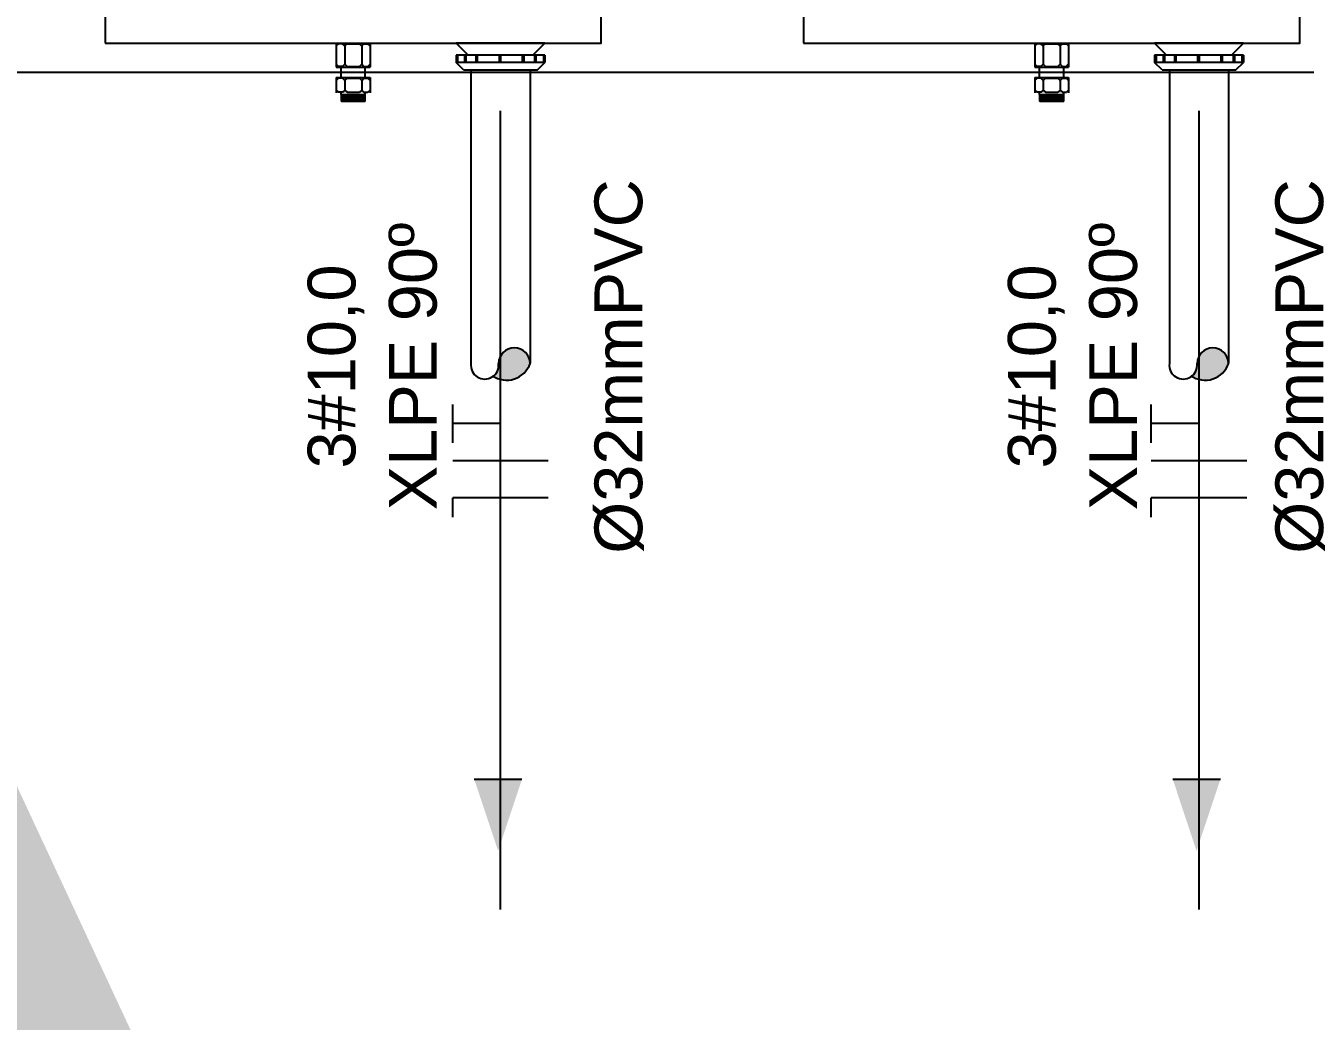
# Model space of a CAD drawing. Header units: millimetres. Extents: x 425 to 646, y 332 to 411.
# Drawn here: x 461.982 to 462.55, y 346.646 to 347.088 of the extents above; entities that cross this region are included whole.
import ezdxf
from ezdxf.enums import TextEntityAlignment as Align

# ---------------------------------------------------------------- set-up
doc = ezdxf.new("R2010")
doc.units = ezdxf.units.MM
doc.linetypes.add('HIDDEN', pattern=[0.375, 0.25, -0.125])
for name, color, linetype in [('Cotas', 1, 'Continuous'), ('DI-Textos_do_diagrama', 5, 'Continuous'), ('PARA-RAIOS', 240, 'Continuous'), ('QUADROS', 7, 'Continuous'), ('QUADROS_E_CAIXAS', 240, 'Continuous'), ('TXT', 7, 'Continuous')]:
    doc.layers.add(name, color=color, linetype=linetype)
doc.styles.add('ARIAL', font='arial.ttf')
doc.dimstyles.get("Standard").update_dxf_attribs({"dimtxt": 0.18, "dimasz": 0.18, "dimexe": 0.18, "dimexo": 0.0625, "dimgap": 0.09, "dimtad": 0, "dimtih": 1, "dimtoh": 1, "dimdec": 4, "dimzin": 0, "dimdsep": 46, "dimtxsty": 'Standard', "dimcen": 0.09, "dimadec": 0, "dimazin": 0, "dimtfac": 1, "dimtdec": 4, "dimtofl": 0, "dimtmove": 0, "dimatfit": 3, "dimfxl": 0, "dimtolj": 1, "dimtzin": 0, "dimarcsym": 0})

msp = doc.modelspace()

# ---------------------------------------------------------------- hatches: boundary and pattern name
at = {"layer": 'Cotas'}
for points in [[(462.2023260291354, 346.7536985178169), (462.1812088687215, 346.7536985178169), (462.1917674489284, 346.7218977034671)], [(462.5120454942939, 346.7536985178169), (462.4909283338799, 346.7536985178169), (462.5014869140869, 346.7218977034671)]]:
    msp.add_hatch(color=2, dxfattribs=at).paths.add_polyline_path(points)
at = {"layer": 'QUADROS'}
for points in [[(462.1227852632511, 347.0798033528815), (462.1210142651724, 347.0798033528815), (462.1200247642117, 347.0788138519209), (462.1200247642117, 347.0800533528815), (462.1350247642118, 347.0800533528815), (462.1350247642118, 347.0788138519209), (462.1340352632511, 347.0798033528815), (462.1322642651725, 347.0798033528815), (462.1312747642118, 347.0788138519209), (462.1302852632512, 347.0798033528815), (462.1247642651724, 347.0798033528815), (462.1237747642118, 347.0788138519209)], [(462.1227852632511, 347.0798033528815), (462.1210142651724, 347.0798033528815), (462.1200247642117, 347.0788138519209), (462.1200247642117, 347.0800533528815), (462.1350247642118, 347.0800533528815), (462.1350247642118, 347.0788138519209), (462.1340352632511, 347.0798033528815), (462.1322642651725, 347.0798033528815), (462.1312747642118, 347.0788138519209), (462.1302852632512, 347.0798033528815), (462.1247642651724, 347.0798033528815), (462.1237747642118, 347.0788138519209)], [(462.4325047284096, 347.0798033528815), (462.4307337303309, 347.0798033528815), (462.4297442293703, 347.0788138519209), (462.4297442293703, 347.0800533528815), (462.4447442293703, 347.0800533528815), (462.4447442293703, 347.0788138519209), (462.4437547284097, 347.0798033528815), (462.4419837303309, 347.0798033528815), (462.4409942293703, 347.0788138519209), (462.4400047284096, 347.0798033528815), (462.4344837303308, 347.0798033528815), (462.4334942293702, 347.0788138519209)], [(462.4325047284096, 347.0798033528815), (462.4307337303309, 347.0798033528815), (462.4297442293703, 347.0788138519209), (462.4297442293703, 347.0800533528815), (462.4447442293703, 347.0800533528815), (462.4447442293703, 347.0788138519209), (462.4437547284097, 347.0798033528815), (462.4419837303309, 347.0798033528815), (462.4409942293703, 347.0788138519209), (462.4400047284096, 347.0798033528815), (462.4344837303308, 347.0798033528815), (462.4334942293702, 347.0788138519209)], [(462.1200247642117, 347.0694813991148), (462.1200247642117, 347.0707209000755), (462.1210142651724, 347.0697313991148), (462.1227852632511, 347.0697313991148), (462.1237747642118, 347.0707209000755), (462.1247642651724, 347.0697313991148), (462.1302852632512, 347.0697313991148), (462.1312747642118, 347.0707209000755), (462.1322642651725, 347.0697313991148), (462.1340352632511, 347.0697313991148), (462.1350247642118, 347.0707209000755), (462.1350247642118, 347.0694813991148)], [(462.4297442293703, 347.0694813991148), (462.4297442293703, 347.0707209000755), (462.4307337303309, 347.0697313991148), (462.4325047284096, 347.0697313991148), (462.4334942293702, 347.0707209000755), (462.4344837303308, 347.0697313991148), (462.4400047284096, 347.0697313991148), (462.4409942293703, 347.0707209000755), (462.4419837303309, 347.0697313991148), (462.4437547284097, 347.0697313991148), (462.4447442293703, 347.0707209000755), (462.4447442293703, 347.0694813991148)]]:
    msp.add_hatch(color=7, dxfattribs=at).paths.add_polyline_path(points)
h = msp.add_hatch(color=7, dxfattribs=at)
h.paths.add_polyline_path([(462.1200247642117, 347.0580255656261), (462.1200247642117, 347.0592650665868), (462.1210142651724, 347.0582755656262), (462.1227852632511, 347.0582755656262), (462.1237747642118, 347.0592650665868), (462.1247642651724, 347.0582755656262), (462.1302852632512, 347.0582755656262), (462.1312747642118, 347.0592650665868), (462.1322642651725, 347.0582755656262), (462.1340352632511, 347.0582755656262), (462.1350247642118, 347.0592650665868), (462.1350247642118, 347.0580255656261)])
h.paths.add_polyline_path([(462.1350247642118, 347.0647755656261), (462.1350247642118, 347.0635360646655), (462.1340352632511, 347.0645255656261), (462.1322642651725, 347.0645255656261), (462.1312747642118, 347.0635360646655), (462.1302852632512, 347.0645255656261), (462.1247642651724, 347.0645255656261), (462.1237747642118, 347.0635360646655), (462.1227852632511, 347.0645255656261), (462.1210142651724, 347.0645255656261), (462.1200247642117, 347.0635360646655), (462.1200247642117, 347.0647755656261)])
h = msp.add_hatch(color=7, dxfattribs=at)
h.paths.add_polyline_path([(462.4297442293703, 347.0580255656261), (462.4297442293703, 347.0592650665868), (462.4307337303309, 347.0582755656262), (462.4325047284096, 347.0582755656262), (462.4334942293702, 347.0592650665868), (462.4344837303308, 347.0582755656262), (462.4400047284096, 347.0582755656262), (462.4409942293703, 347.0592650665868), (462.4419837303309, 347.0582755656262), (462.4437547284097, 347.0582755656262), (462.4447442293703, 347.0592650665868), (462.4447442293703, 347.0580255656261)])
h.paths.add_polyline_path([(462.4447442293703, 347.0647755656261), (462.4447442293703, 347.0635360646655), (462.4437547284097, 347.0645255656261), (462.4419837303309, 347.0645255656261), (462.4409942293703, 347.0635360646655), (462.4400047284096, 347.0645255656261), (462.4344837303308, 347.0645255656261), (462.4334942293702, 347.0635360646655), (462.4325047284096, 347.0645255656261), (462.4307337303309, 347.0645255656261), (462.4297442293703, 347.0635360646655), (462.4297442293703, 347.0647755656261)])
at = {"layer": 'QUADROS_E_CAIXAS'}
for points in [[(462.2059685557591, 346.9380544338582, 0.9842519685180978), (462.1919668057591, 346.9380544338582, -0.2273270067685629), (462.1892633092967, 346.9326377146669, 0.5005596658261162)], [(462.5156880209175, 346.9380544338582, 0.9842519685180978), (462.5016862709175, 346.9380544338582, -0.2273270067685629), (462.4989827744552, 346.9326377146669, 0.5005596658261162)]]:
    msp.add_hatch(color=7, dxfattribs=at).paths.add_polyline_path(points)

# ---------------------------------------------------------------- linework, layer by layer
at = {"layer": 'Cotas', "color": 2}
for p, q in [((462.1928450557591, 346.6959269894715), (462.1928450557591, 347.0500533528815)), ((462.5025645209175, 346.6959269894715), (462.5025645209175, 347.0500533528815)), ((462.1812088687215, 346.7536985178169), (462.2023260291354, 346.7536985178169)), ((462.4909283338799, 346.7536985178169), (462.5120454942939, 346.7536985178169))]:
    msp.add_line(p, q, dxfattribs=at)
at = {"layer": 'PARA-RAIOS', "color": 3}
for p, q in [((462.1716650557591, 346.9028627376974), (462.1716650557591, 346.9198627376975)), ((462.4813845209175, 346.9028627376974), (462.4813845209175, 346.9198627376975)), ((462.1928450557591, 346.9113627376975), (462.1716650557591, 346.9113627376975)), ((462.5025645209175, 346.9113627376975), (462.4813845209175, 346.9113627376975))]:
    msp.add_line(p, q, dxfattribs=at)
at = {"layer": 'PARA-RAIOS', "color": 2}
for p, q in [((462.2140250557591, 346.8949021224697), (462.1716650557591, 346.8949021224697)), ((462.5237445209175, 346.8949021224697), (462.4813845209176, 346.8949021224697)), ((462.1716650557591, 346.869941507242), (462.1716650557591, 346.878441507242)), ((462.2140250557591, 346.878441507242), (462.1716650557591, 346.878441507242)), ((462.4813845209176, 346.869941507242), (462.4813845209176, 346.878441507242)), ((462.5237445209175, 346.878441507242), (462.4813845209176, 346.878441507242))]:
    msp.add_line(p, q, dxfattribs=at)
at = {"layer": 'QUADROS', "color": 7}
for p, q in [((462.1200247642117, 347.0800533528815), (462.1350247642118, 347.0800533528815)), ((462.1200247642117, 347.0800533528815), (462.1200247642117, 347.0694813991148)), ((462.1200247642117, 347.0800533528815), (462.1350247642118, 347.0800533528815)), ((462.1200247642117, 347.0788138519209), (462.1210142651724, 347.0798033528815)), ((462.1200247642117, 347.0788138519209), (462.1210142651724, 347.0798033528815)), ((462.1227852632511, 347.0798033528815), (462.1210142651724, 347.0798033528815)), ((462.1227852632511, 347.0798033528815), (462.1210142651724, 347.0798033528815)), ((462.1237747642118, 347.0788138519209), (462.1227747642118, 347.0798138519209)), ((462.1237747642118, 347.0788138519209), (462.1227747642118, 347.0798138519209)), ((462.1237747642118, 347.0788138519209), (462.1247747642118, 347.0798138519209)), ((462.1237747642118, 347.0788138519209), (462.1247747642118, 347.0798138519209)), ((462.1237747642118, 347.0788138519209), (462.1237747642118, 347.0707209000755)), ((462.1247642651724, 347.0798033528815), (462.1302852632512, 347.0798033528815)), ((462.1247642651724, 347.0798033528815), (462.1302852632512, 347.0798033528815)), ((462.1312747642118, 347.0788138519209), (462.1302747642118, 347.0798138519209)), ((462.1312747642118, 347.0788138519209), (462.1302747642118, 347.0798138519209)), ((462.1312747642118, 347.0788138519209), (462.1322747642118, 347.0798138519209)), ((462.1312747642118, 347.0788138519209), (462.1322747642118, 347.0798138519209)), ((462.1312747642118, 347.0788138519209), (462.1312747642118, 347.0707209000755)), ((462.1322642651725, 347.0798033528815), (462.1340352632511, 347.0798033528815)), ((462.1322642651725, 347.0798033528815), (462.1340352632511, 347.0798033528815)), ((462.1350247642118, 347.0788138519209), (462.1340352632511, 347.0798033528815)), ((462.1350247642118, 347.0788138519209), (462.1340352632511, 347.0798033528815)), ((462.1350247642118, 347.0800533528815), (462.1350247642118, 347.0694813991148)), ((462.1784594770355, 347.0747589316051), (462.173165055759, 347.0800533528815)), ((462.173165055759, 347.0800533528815), (462.2125250557591, 347.0800533528815)), ((462.2125250557591, 347.0800533528815), (462.173165055759, 347.0800533528815)), ((462.2072306344826, 347.0747589316051), (462.2125250557591, 347.0800533528815)), ((462.4297442293703, 347.0800533528815), (462.4447442293703, 347.0800533528815)), ((462.4297442293703, 347.0800533528815), (462.4297442293703, 347.0694813991148)), ((462.4297442293703, 347.0800533528815), (462.4447442293703, 347.0800533528815)), ((462.4297442293703, 347.0788138519209), (462.4307337303309, 347.0798033528815)), ((462.4297442293703, 347.0788138519209), (462.4307337303309, 347.0798033528815)), ((462.4325047284096, 347.0798033528815), (462.4307337303309, 347.0798033528815)), ((462.4325047284096, 347.0798033528815), (462.4307337303309, 347.0798033528815)), ((462.4334942293702, 347.0788138519209), (462.4324942293703, 347.0798138519209)), ((462.4334942293702, 347.0788138519209), (462.4324942293703, 347.0798138519209)), ((462.4334942293702, 347.0788138519209), (462.4344942293702, 347.0798138519209)), ((462.4334942293702, 347.0788138519209), (462.4344942293702, 347.0798138519209)), ((462.4334942293702, 347.0788138519209), (462.4334942293702, 347.0707209000755)), ((462.4344837303308, 347.0798033528815), (462.4400047284096, 347.0798033528815)), ((462.4344837303308, 347.0798033528815), (462.4400047284096, 347.0798033528815)), ((462.4409942293703, 347.0788138519209), (462.4399942293702, 347.0798138519209)), ((462.4409942293703, 347.0788138519209), (462.4399942293702, 347.0798138519209)), ((462.4409942293703, 347.0788138519209), (462.4419942293703, 347.0798138519209)), ((462.4409942293703, 347.0788138519209), (462.4419942293703, 347.0798138519209)), ((462.4409942293703, 347.0788138519209), (462.4409942293703, 347.0707209000755)), ((462.4419837303309, 347.0798033528815), (462.4437547284097, 347.0798033528815)), ((462.4419837303309, 347.0798033528815), (462.4437547284097, 347.0798033528815)), ((462.4447442293703, 347.0788138519209), (462.4437547284097, 347.0798033528815)), ((462.4447442293703, 347.0788138519209), (462.4437547284097, 347.0798033528815)), ((462.4447442293703, 347.0800533528815), (462.4447442293703, 347.0694813991148)), ((462.4881789421939, 347.0747589316051), (462.4828845209175, 347.0800533528815)), ((462.4828845209175, 347.0800533528815), (462.5222445209175, 347.0800533528815)), ((462.5222445209175, 347.0800533528815), (462.4828845209175, 347.0800533528815)), ((462.5169500996411, 347.0747589316051), (462.5222445209175, 347.0800533528815)), ((462.2125250557591, 347.0747589316051), (462.173165055759, 347.0747589316051)), ((462.173165055759, 347.0747589316051), (462.173165055759, 347.0714789316051)), ((462.1737963547189, 347.0747589316051), (462.1737963547189, 347.0714789316051)), ((462.1768921364037, 347.0747589316051), (462.1768921364037, 347.0714789316051)), ((462.1775234353636, 347.0747589316051), (462.1775234353636, 347.0714789316051)), ((462.1819234731057, 347.0747589316051), (462.1819234731057, 347.0714789316051)), ((462.1825547720655, 347.0747589316051), (462.1825547720655, 347.0714789316051)), ((462.1922137567992, 347.0747589316051), (462.1922137567992, 347.0714789316051)), ((462.1928450557591, 347.0747589316051), (462.1928450557591, 347.0714789316051)), ((462.2025040404927, 347.0747589316051), (462.2025040404927, 347.0714789316051)), ((462.2031353394526, 347.0747589316051), (462.2031353394526, 347.0714789316051)), ((462.2079245005543, 347.0747589316051), (462.2079245005543, 347.0714789316051)), ((462.2085557995142, 347.0747589316051), (462.2085557995142, 347.0714789316051)), ((462.2118937567992, 347.0747589316051), (462.2118937567992, 347.0714789316051)), ((462.2125250557591, 347.0747589316051), (462.2125250557591, 347.0714789316051)), ((462.5222445209175, 347.0747589316051), (462.4828845209175, 347.0747589316051)), ((462.4828845209175, 347.0747589316051), (462.4828845209175, 347.0714789316051)), ((462.4835158198773, 347.0747589316051), (462.4835158198773, 347.0714789316051)), ((462.4866116015622, 347.0747589316051), (462.4866116015622, 347.0714789316051)), ((462.487242900522, 347.0747589316051), (462.487242900522, 347.0714789316051)), ((462.4916429382641, 347.0747589316051), (462.4916429382641, 347.0714789316051)), ((462.4922742372239, 347.0747589316051), (462.4922742372239, 347.0714789316051)), ((462.5019332219576, 347.0747589316051), (462.5019332219576, 347.0714789316051)), ((462.5025645209175, 347.0747589316051), (462.5025645209175, 347.0714789316051)), ((462.5122235056513, 347.0747589316051), (462.5122235056513, 347.0714789316051)), ((462.512854804611, 347.0747589316051), (462.512854804611, 347.0714789316051)), ((462.5176439657128, 347.0747589316051), (462.5176439657128, 347.0714789316051)), ((462.5182752646726, 347.0747589316051), (462.5182752646726, 347.0714789316051)), ((462.5216132219578, 347.0747589316051), (462.5216132219578, 347.0714789316051)), ((462.5222445209175, 347.0747589316051), (462.5222445209175, 347.0714789316051)), ((462.1200247642117, 347.0707209000755), (462.1210142651724, 347.0697313991148)), ((462.1200247642117, 347.0694813991148), (462.1350247642118, 347.0694813991148)), ((462.1227852632511, 347.0697313991148), (462.1210142651724, 347.0697313991148)), ((462.1221697642118, 347.0647755656261), (462.1221697642118, 347.0697313991148)), ((462.1237747642118, 347.0707209000755), (462.1227747642118, 347.0697209000754)), ((462.1237747642118, 347.0707209000755), (462.1247747642118, 347.0697209000754)), ((462.1247642651724, 347.0697313991148), (462.1302852632512, 347.0697313991148)), ((462.1312747642118, 347.0707209000755), (462.1302747642118, 347.0697209000754)), ((462.1312747642118, 347.0707209000755), (462.1322747642118, 347.0697209000754)), ((462.1322642651725, 347.0697313991148), (462.1340352632511, 347.0697313991148)), ((462.1328797642118, 347.0647755656261), (462.1328797642118, 347.0694813991148)), ((462.1350247642118, 347.0707209000755), (462.1340352632511, 347.0697313991148)), ((462.2125250557591, 347.0714789316051), (462.173165055759, 347.0714789316051)), ((462.176445055759, 347.068198931605), (462.173165055759, 347.0714789316051)), ((462.176445055759, 347.068198931605), (462.2092450557591, 347.0681989316051)), ((462.2092450557591, 347.0681989316051), (462.2125250557591, 347.0714789316051)), ((462.4297442293703, 347.0707209000755), (462.4307337303309, 347.0697313991148)), ((462.4297442293703, 347.0694813991148), (462.4447442293703, 347.0694813991148)), ((462.4325047284096, 347.0697313991148), (462.4307337303309, 347.0697313991148)), ((462.4318892293702, 347.0647755656261), (462.4318892293702, 347.0697313991148)), ((462.4334942293702, 347.0707209000755), (462.4324942293703, 347.0697209000754)), ((462.4334942293702, 347.0707209000755), (462.4344942293702, 347.0697209000754)), ((462.4344837303308, 347.0697313991148), (462.4400047284096, 347.0697313991148)), ((462.4409942293703, 347.0707209000755), (462.4399942293702, 347.0697209000754)), ((462.4409942293703, 347.0707209000755), (462.4419942293703, 347.0697209000754)), ((462.4419837303309, 347.0697313991148), (462.4437547284097, 347.0697313991148)), ((462.4425992293702, 347.0647755656261), (462.4425992293702, 347.0694813991148)), ((462.4447442293703, 347.0707209000755), (462.4437547284097, 347.0697313991148)), ((462.5222445209175, 347.0714789316051), (462.4828845209175, 347.0714789316051)), ((462.4861645209176, 347.068198931605), (462.4828845209175, 347.0714789316051)), ((462.4861645209176, 347.068198931605), (462.5189645209175, 347.0681989316051)), ((462.5189645209175, 347.0681989316051), (462.5222445209175, 347.0714789316051)), ((462.1200247642117, 347.0647755656261), (462.1350247642118, 347.0647755656261)), ((462.1200247642117, 347.0647755656261), (462.1200247642117, 347.0580255656261)), ((462.1200247642117, 347.0635360646655), (462.1210142651724, 347.0645255656261)), ((462.1227852632511, 347.0645255656261), (462.1210142651724, 347.0645255656261)), ((462.1237747642118, 347.0635360646655), (462.1227747642118, 347.0645360646655)), ((462.1237747642118, 347.0635360646655), (462.1247747642118, 347.0645360646655)), ((462.1237747642118, 347.0635360646655), (462.1237747642118, 347.0592650665868)), ((462.1247642651724, 347.0645255656261), (462.1302852632512, 347.0645255656261)), ((462.1312747642118, 347.0635360646655), (462.1302747642118, 347.0645360646655)), ((462.1312747642118, 347.0635360646655), (462.1322747642118, 347.0645360646655)), ((462.1312747642118, 347.0635360646655), (462.1312747642118, 347.0592650665868)), ((462.1322642651725, 347.0645255656261), (462.1340352632511, 347.0645255656261)), ((462.1350247642118, 347.0635360646655), (462.1340352632511, 347.0645255656261)), ((462.1350247642118, 347.0647755656261), (462.1350247642118, 347.0580255656261)), ((462.4297442293703, 347.0647755656261), (462.4447442293703, 347.0647755656261)), ((462.4297442293703, 347.0647755656261), (462.4297442293703, 347.0580255656261)), ((462.4297442293703, 347.0635360646655), (462.4307337303309, 347.0645255656261)), ((462.4325047284096, 347.0645255656261), (462.4307337303309, 347.0645255656261)), ((462.4334942293702, 347.0635360646655), (462.4324942293703, 347.0645360646655)), ((462.4334942293702, 347.0635360646655), (462.4344942293702, 347.0645360646655)), ((462.4334942293702, 347.0635360646655), (462.4334942293702, 347.0592650665868)), ((462.4344837303308, 347.0645255656261), (462.4400047284096, 347.0645255656261)), ((462.4409942293703, 347.0635360646655), (462.4399942293702, 347.0645360646655)), ((462.4409942293703, 347.0635360646655), (462.4419942293703, 347.0645360646655)), ((462.4409942293703, 347.0635360646655), (462.4409942293703, 347.0592650665868)), ((462.4419837303309, 347.0645255656261), (462.4437547284097, 347.0645255656261)), ((462.4447442293703, 347.0635360646655), (462.4437547284097, 347.0645255656261)), ((462.4447442293703, 347.0647755656261), (462.4447442293703, 347.0580255656261)), ((462.1200247642117, 347.0592650665868), (462.1210142651724, 347.0582755656262)), ((462.1227852632511, 347.0582755656262), (462.1210142651724, 347.0582755656262)), ((462.1221697642118, 347.0572755656261), (462.1221697642118, 347.0582755656262)), ((462.1221697642118, 347.0572755656261), (462.1223075658278, 347.0571679983742)), ((462.1221697642118, 347.0572755656261), (462.1328797642118, 347.0572755656261)), ((462.1223075658278, 347.0571522328783), (462.1221798625958, 347.0570525483742)), ((462.1221798625958, 347.0570367828782), (462.1223075658279, 347.0569370983741)), ((462.1223075658279, 347.0569213328782), (462.1221798625958, 347.056821648374)), ((462.1221798625958, 347.056805882878), (462.1223075658278, 347.0567061983741)), ((462.1223075658278, 347.0566904328782), (462.1221798625958, 347.0565907483741)), ((462.1221798625958, 347.0565749828781), (462.1223075658278, 347.056475298374)), ((462.1223075658278, 347.0564595328781), (462.1221798625958, 347.0563598483741)), ((462.1221798625958, 347.0563440828781), (462.1223075658278, 347.0562443983741)), ((462.1223075658278, 347.0562286328781), (462.1221798625958, 347.0561289483741)), ((462.1221798625958, 347.0561131828782), (462.1223075658278, 347.0560134983741)), ((462.1223075658278, 347.0559977328782), (462.1221798625958, 347.0558980483741)), ((462.1221798625958, 347.0558822828781), (462.1223075658278, 347.0557825983742)), ((462.1223075658278, 347.0557668328781), (462.1221798625958, 347.0556671483743)), ((462.1221798625958, 347.0556513828783), (462.1223075658279, 347.0555516983741)), ((462.1223075658279, 347.0555359328782), (462.1221798625958, 347.055436248374)), ((462.1221798625958, 347.055420482878), (462.1223075658278, 347.0553207983741)), ((462.1223075658278, 347.0553050328782), (462.1221798625958, 347.0552053483741)), ((462.1221798625958, 347.0551895828781), (462.1223075658279, 347.0550898983741)), ((462.1223075658279, 347.0550741328781), (462.1221798625958, 347.054974448374)), ((462.1221798625958, 347.0549586828781), (462.1223075658278, 347.0548589983741)), ((462.1223075658278, 347.0548432328782), (462.1221798625958, 347.0547435483741)), ((462.1221798625958, 347.0547277828782), (462.1223075658278, 347.0546280983741)), ((462.1223075658278, 347.0546123328782), (462.1221798625958, 347.0545126483741)), ((462.1221798625958, 347.0544968828781), (462.1223075658278, 347.0543971983741)), ((462.1327481158294, 347.0569292156262), (462.1221860158294, 347.0570446656262)), ((462.1327481158294, 347.056698315626), (462.1221860158294, 347.0568137656261)), ((462.1327481158294, 347.0564674156261), (462.1221860158294, 347.0565828656261)), ((462.1327481158294, 347.0562365156259), (462.1221860158294, 347.056351965626)), ((462.1327481158294, 347.056005615626), (462.1221860158294, 347.0561210656261)), ((462.1327481158294, 347.0557747156259), (462.1221860158294, 347.0558901656261)), ((462.1327481158294, 347.0555438156259), (462.1221860158294, 347.055659265626)), ((462.1327481158294, 347.0553129156258), (462.1221860158294, 347.055428365626)), ((462.1327481158294, 347.0550820156261), (462.1221860158294, 347.0551974656261)), ((462.1327481158294, 347.0548511156259), (462.1221860158294, 347.054966565626)), ((462.1327481158294, 347.054620215626), (462.1221860158294, 347.054735665626)), ((462.1327481158294, 347.0543893156259), (462.1221860158294, 347.0545047656259)), ((462.1223014125942, 347.0571601156262), (462.1328635125942, 347.0570446656262)), ((462.1223014125942, 347.0569292156262), (462.1328635125942, 347.0568137656261)), ((462.1223014125942, 347.0566983156261), (462.1328635125942, 347.0565828656261)), ((462.1223014125942, 347.0564674156261), (462.1328635125942, 347.056351965626)), ((462.1223014125942, 347.0562365156262), (462.1328635125942, 347.0561210656261)), ((462.1223014125942, 347.056005615626), (462.1328635125942, 347.0558901656261)), ((462.1223014125942, 347.0557747156261), (462.1328635125942, 347.055659265626)), ((462.1223014125942, 347.0555438156259), (462.1328635125942, 347.055428365626)), ((462.1223014125942, 347.0553129156261), (462.1328635125942, 347.0551974656261)), ((462.1223014125942, 347.0550820156261), (462.1328635125942, 347.054966565626)), ((462.1223014125942, 347.054851115626), (462.1328635125942, 347.054735665626)), ((462.1223014125942, 347.054620215626), (462.1328635125942, 347.0545047656259)), ((462.1237747642118, 347.0592650665868), (462.1227747642118, 347.0582650665868)), ((462.1237747642118, 347.0592650665868), (462.1247747642118, 347.0582650665868)), ((462.1247642651724, 347.0582755656262), (462.1302852632512, 347.0582755656262)), ((462.1312747642118, 347.0592650665868), (462.1302747642118, 347.0582650665868)), ((462.1312747642118, 347.0592650665868), (462.1322747642118, 347.0582650665868)), ((462.1322642651725, 347.0582755656262), (462.1340352632511, 347.0582755656262)), ((462.1328797642118, 347.0572755656261), (462.1327419625958, 347.0571679983742)), ((462.1327419625958, 347.0571522328783), (462.1328696658278, 347.0570525483742)), ((462.1328696658278, 347.0570367828782), (462.1327419625958, 347.0569370983741)), ((462.1327419625958, 347.0569213328782), (462.1328696658278, 347.056821648374)), ((462.1328696658278, 347.056805882878), (462.1327419625958, 347.0567061983741)), ((462.1327419625958, 347.0566904328782), (462.1328696658278, 347.0565907483741)), ((462.1328696658278, 347.0565749828781), (462.1327419625958, 347.056475298374)), ((462.1327419625958, 347.0564595328781), (462.1328696658278, 347.0563598483741)), ((462.1328696658278, 347.0563440828781), (462.1327419625958, 347.0562443983741)), ((462.1327419625958, 347.0562286328781), (462.1328696658278, 347.0561289483741)), ((462.1328696658278, 347.0561131828782), (462.1327419625958, 347.0560134983741)), ((462.1327419625958, 347.0559977328782), (462.1328696658278, 347.0558980483741)), ((462.1328696658278, 347.0558822828781), (462.1327419625958, 347.0557825983742)), ((462.1327419625958, 347.0557668328781), (462.1328696658278, 347.0556671483743)), ((462.1328696658278, 347.0556513828783), (462.1327419625958, 347.0555516983741)), ((462.1327419625958, 347.0555359328782), (462.1328696658278, 347.055436248374)), ((462.1328696658278, 347.055420482878), (462.1327419625958, 347.0553207983741)), ((462.1327419625958, 347.0553050328782), (462.1328696658278, 347.0552053483741)), ((462.1328696658278, 347.0551895828781), (462.1327419625958, 347.0550898983741)), ((462.1327419625958, 347.0550741328781), (462.1328696658278, 347.054974448374)), ((462.1328696658278, 347.0549586828781), (462.1327419625958, 347.0548589983741)), ((462.1327419625958, 347.0548432328782), (462.1328696658278, 347.0547435483741)), ((462.1328696658278, 347.0547277828782), (462.1327419625958, 347.0546280983741)), ((462.1327419625958, 347.0546123328782), (462.1328696658278, 347.0545126483741)), ((462.1328696658278, 347.0544968828781), (462.1327419625958, 347.0543971983741)), ((462.1328797642118, 347.0572755656261), (462.1328797642118, 347.0582755656262)), ((462.1350247642118, 347.0592650665868), (462.1340352632511, 347.0582755656262)), ((462.4297442293703, 347.0592650665868), (462.4307337303309, 347.0582755656262)), ((462.4325047284096, 347.0582755656262), (462.4307337303309, 347.0582755656262)), ((462.4318892293702, 347.0572755656261), (462.4318892293702, 347.0582755656262)), ((462.4318892293702, 347.0572755656261), (462.4320270309863, 347.0571679983742)), ((462.4318892293702, 347.0572755656261), (462.4425992293702, 347.0572755656261)), ((462.4320270309863, 347.0571522328783), (462.4318993277542, 347.0570525483742)), ((462.4318993277542, 347.0570367828782), (462.4320270309863, 347.0569370983741)), ((462.4320270309863, 347.0569213328782), (462.4318993277542, 347.056821648374)), ((462.4318993277542, 347.056805882878), (462.4320270309863, 347.0567061983741)), ((462.4320270309863, 347.0566904328782), (462.4318993277542, 347.0565907483741)), ((462.4318993277542, 347.0565749828781), (462.4320270309863, 347.056475298374)), ((462.4320270309863, 347.0564595328781), (462.4318993277542, 347.0563598483741)), ((462.4318993277542, 347.0563440828781), (462.4320270309863, 347.0562443983741)), ((462.4320270309863, 347.0562286328781), (462.4318993277542, 347.0561289483741)), ((462.4318993277542, 347.0561131828782), (462.4320270309863, 347.0560134983741)), ((462.4320270309863, 347.0559977328782), (462.4318993277542, 347.0558980483741)), ((462.4318993277542, 347.0558822828781), (462.4320270309863, 347.0557825983742)), ((462.4320270309863, 347.0557668328781), (462.4318993277542, 347.0556671483743)), ((462.4318993277542, 347.0556513828783), (462.4320270309863, 347.0555516983741)), ((462.4320270309863, 347.0555359328782), (462.4318993277542, 347.055436248374)), ((462.4318993277542, 347.055420482878), (462.4320270309863, 347.0553207983741)), ((462.4320270309863, 347.0553050328782), (462.4318993277542, 347.0552053483741)), ((462.4318993277542, 347.0551895828781), (462.4320270309863, 347.0550898983741)), ((462.4320270309863, 347.0550741328781), (462.4318993277542, 347.054974448374)), ((462.4318993277542, 347.0549586828781), (462.4320270309863, 347.0548589983741)), ((462.4320270309863, 347.0548432328782), (462.4318993277542, 347.0547435483741)), ((462.4318993277542, 347.0547277828782), (462.4320270309863, 347.0546280983741)), ((462.4320270309863, 347.0546123328782), (462.4318993277542, 347.0545126483741)), ((462.4318993277542, 347.0544968828781), (462.4320270309863, 347.0543971983741)), ((462.4424675809878, 347.0569292156262), (462.4319054809878, 347.0570446656262)), ((462.4424675809878, 347.056698315626), (462.4319054809879, 347.0568137656261)), ((462.4424675809878, 347.0564674156261), (462.4319054809879, 347.0565828656261)), ((462.4424675809878, 347.0562365156259), (462.4319054809879, 347.056351965626)), ((462.4424675809878, 347.056005615626), (462.4319054809879, 347.0561210656261)), ((462.4424675809878, 347.0557747156259), (462.4319054809879, 347.0558901656261)), ((462.4424675809878, 347.0555438156259), (462.4319054809879, 347.055659265626)), ((462.4424675809879, 347.0553129156258), (462.4319054809879, 347.055428365626)), ((462.4424675809878, 347.0550820156261), (462.4319054809879, 347.0551974656261)), ((462.4424675809878, 347.0548511156259), (462.4319054809879, 347.054966565626)), ((462.4424675809878, 347.054620215626), (462.4319054809879, 347.054735665626)), ((462.4424675809879, 347.0543893156259), (462.4319054809879, 347.0545047656259)), ((462.4320208777526, 347.0571601156262), (462.4425829777526, 347.0570446656262)), ((462.4320208777526, 347.0569292156262), (462.4425829777526, 347.0568137656261)), ((462.4320208777526, 347.0566983156261), (462.4425829777526, 347.0565828656261)), ((462.4320208777526, 347.0564674156261), (462.4425829777526, 347.056351965626)), ((462.4320208777526, 347.0562365156262), (462.4425829777526, 347.0561210656261)), ((462.4320208777526, 347.056005615626), (462.4425829777526, 347.0558901656261)), ((462.4320208777526, 347.0557747156261), (462.4425829777526, 347.055659265626)), ((462.4320208777527, 347.0555438156259), (462.4425829777526, 347.055428365626)), ((462.4320208777526, 347.0553129156261), (462.4425829777526, 347.0551974656261)), ((462.4320208777526, 347.0550820156261), (462.4425829777526, 347.054966565626)), ((462.4320208777526, 347.054851115626), (462.4425829777526, 347.054735665626)), ((462.4320208777527, 347.054620215626), (462.4425829777526, 347.0545047656259)), ((462.4334942293702, 347.0592650665868), (462.4324942293703, 347.0582650665868)), ((462.4334942293702, 347.0592650665868), (462.4344942293702, 347.0582650665868)), ((462.4344837303308, 347.0582755656262), (462.4400047284096, 347.0582755656262)), ((462.4409942293703, 347.0592650665868), (462.4399942293702, 347.0582650665868)), ((462.4409942293703, 347.0592650665868), (462.4419942293703, 347.0582650665868)), ((462.4419837303309, 347.0582755656262), (462.4437547284097, 347.0582755656262)), ((462.4425992293702, 347.0572755656261), (462.4424614277542, 347.0571679983742)), ((462.4424614277542, 347.0571522328783), (462.4425891309863, 347.0570525483742)), ((462.4425891309863, 347.0570367828782), (462.4424614277542, 347.0569370983741)), ((462.4424614277542, 347.0569213328782), (462.4425891309863, 347.056821648374)), ((462.4425891309863, 347.056805882878), (462.4424614277542, 347.0567061983741)), ((462.4424614277542, 347.0566904328782), (462.4425891309863, 347.0565907483741)), ((462.4425891309863, 347.0565749828781), (462.4424614277542, 347.056475298374)), ((462.4424614277542, 347.0564595328781), (462.4425891309863, 347.0563598483741)), ((462.4425891309863, 347.0563440828781), (462.4424614277542, 347.0562443983741)), ((462.4424614277542, 347.0562286328781), (462.4425891309863, 347.0561289483741)), ((462.4425891309863, 347.0561131828782), (462.4424614277542, 347.0560134983741)), ((462.4424614277542, 347.0559977328782), (462.4425891309863, 347.0558980483741)), ((462.4425891309863, 347.0558822828781), (462.4424614277542, 347.0557825983742)), ((462.4424614277542, 347.0557668328781), (462.4425891309863, 347.0556671483743)), ((462.4425891309863, 347.0556513828783), (462.4424614277542, 347.0555516983741)), ((462.4424614277542, 347.0555359328782), (462.4425891309863, 347.055436248374)), ((462.4425891309863, 347.055420482878), (462.4424614277542, 347.0553207983741)), ((462.4424614277542, 347.0553050328782), (462.4425891309863, 347.0552053483741)), ((462.4425891309863, 347.0551895828781), (462.4424614277542, 347.0550898983741)), ((462.4424614277542, 347.0550741328781), (462.4425891309863, 347.054974448374)), ((462.4425891309863, 347.0549586828781), (462.4424614277542, 347.0548589983741)), ((462.4424614277542, 347.0548432328782), (462.4425891309863, 347.0547435483741)), ((462.4425891309863, 347.0547277828782), (462.4424614277542, 347.0546280983741)), ((462.4424614277542, 347.0546123328782), (462.4425891309863, 347.0545126483741)), ((462.4425891309863, 347.0544968828781), (462.4424614277542, 347.0543971983741)), ((462.4425992293702, 347.0572755656261), (462.4425992293702, 347.0582755656262)), ((462.4447442293703, 347.0592650665868), (462.4437547284097, 347.0582755656262)), ((462.1223075658278, 347.0543814328781), (462.1221697642118, 347.0542738656262)), ((462.1223014125942, 347.0543893156261), (462.1328797642118, 347.0542738656262)), ((462.1327419625958, 347.0543814328781), (462.1328797642118, 347.0542738656262)), ((462.4320270309863, 347.0543814328781), (462.4318892293702, 347.0542738656262)), ((462.4320208777526, 347.0543893156261), (462.4425992293702, 347.0542738656262)), ((462.4424614277542, 347.0543814328781), (462.4425992293702, 347.0542738656262))]:
    msp.add_line(p, q, dxfattribs=at)
for points in [[(462.0175247642118, 347.0800533528815), (462.2375247642118, 347.0800533528815), (462.2375247642118, 347.3600533528816), (462.0175247642118, 347.3600533528816)], [(462.3272442293703, 347.0800533528815), (462.5472442293702, 347.0800533528815), (462.5472442293702, 347.3600533528816), (462.3272442293703, 347.3600533528816)]]:
    msp.add_lwpolyline(points, close=True, dxfattribs=at)
for centre, start, end in [((462.1221860158294, 347.0570446656262), 127.9754202306059, 232.0245797705093), ((462.1221860158294, 347.056813765626), 127.9754202306059, 232.0245797693941), ((462.1221860158294, 347.0565828656261), 127.9754202306059, 232.0245797447726), ((462.1221860158294, 347.0563519656261), 127.9754202306059, 232.0245797693941), ((462.1221860158294, 347.0561210656261), 127.9754202306059, 232.0245797693941), ((462.1221860158294, 347.0558901656261), 127.9754202306059, 232.0245797679678), ((462.1221860158294, 347.0556592656263), 127.9754202306059, 232.0245797705093), ((462.1221860158294, 347.055428365626), 127.9754202306059, 232.0245797693941), ((462.1221860158294, 347.0551974656261), 127.9754202306059, 232.0245797703077), ((462.1221860158294, 347.054966565626), 127.9754202306059, 232.0245797693941), ((462.1221860158294, 347.0547356656261), 127.9754202306059, 232.0245797693941), ((462.1221860158294, 347.0545047656261), 127.9754202306059, 232.0245797693941), ((462.1223014125942, 347.0571601156262), 307.9754202064975, 52.02457976939409), ((462.1223014125942, 347.0569292156262), 307.9754202651966, 52.02457976939409), ((462.1223014125942, 347.0566983156261), 307.9754202296923, 52.02457976939409), ((462.1223014125942, 347.0564674156261), 307.9754202306059, 52.02457976939409), ((462.1223014125942, 347.0562365156262), 307.9754202306059, 52.02457976939409), ((462.1223014125942, 347.0560056156261), 307.9754202306059, 52.02457976939409), ((462.1223014125942, 347.0557747156261), 307.9754201965279, 52.02457976939409), ((462.1223014125942, 347.0555438156262), 307.9754202651966, 52.02457976939409), ((462.1223014125942, 347.0553129156261), 307.9754202306059, 52.02457976939409), ((462.1223014125942, 347.0550820156261), 307.9754202552274, 52.02457976939409), ((462.1223014125942, 347.0548511156261), 307.9754202306059, 52.02457976939409), ((462.1223014125942, 347.0546202156261), 307.9754202306059, 52.02457976939409), ((462.1327481158294, 347.0571601156262), 127.9754202306059, 232.0245797935025), ((462.1327481158294, 347.0569292156262), 127.9754202306059, 232.0245797348031), ((462.1327481158294, 347.0566983156261), 127.9754202306059, 232.0245797703077), ((462.1327481158294, 347.0564674156261), 127.9754202306059, 232.0245797693941), ((462.1327481158294, 347.0562365156262), 127.9754202306059, 232.0245797693941), ((462.1327481158294, 347.0560056156261), 127.9754202306059, 232.0245797693941), ((462.1327481158294, 347.0557747156261), 127.9754202306059, 232.0245798034721), ((462.1327481158294, 347.0555438156262), 127.9754202306059, 232.0245797348031), ((462.1327481158294, 347.0553129156261), 127.9754202306059, 232.0245797693941), ((462.1327481158294, 347.0550820156261), 127.9754202306059, 232.0245797447726), ((462.1327481158294, 347.0548511156261), 127.9754202306059, 232.0245797693941), ((462.1327481158294, 347.0546202156261), 127.9754202306059, 232.0245797693941), ((462.1328635125942, 347.0570446656262), 307.9754202294906, 52.02457976939409), ((462.1328635125942, 347.056813765626), 307.9754202306059, 52.02457976939409), ((462.1328635125942, 347.0565828656261), 307.9754202552274, 52.02457976939409), ((462.1328635125942, 347.0563519656261), 307.9754202306059, 52.02457976939409), ((462.1328635125942, 347.0561210656261), 307.9754202306059, 52.02457976939409), ((462.1328635125942, 347.0558901656261), 307.9754202320348, 52.02457976939409), ((462.1328635125942, 347.0556592656263), 307.9754202294906, 52.02457976939409), ((462.1328635125942, 347.055428365626), 307.9754202306059, 52.02457976939409), ((462.1328635125942, 347.0551974656261), 307.9754202296923, 52.02457976939409), ((462.1328635125942, 347.054966565626), 307.9754202306059, 52.02457976939409), ((462.1328635125942, 347.0547356656261), 307.9754202306059, 52.02457976939409), ((462.1328635125942, 347.0545047656261), 307.9754202306059, 52.02457976939409), ((462.4319054809878, 347.0570446656262), 127.9754202306059, 232.0245797705093), ((462.4319054809878, 347.056813765626), 127.9754202306059, 232.0245797693941), ((462.4319054809878, 347.0565828656261), 127.9754202306059, 232.0245797447726), ((462.4319054809878, 347.0563519656261), 127.9754202306059, 232.0245797693941), ((462.4319054809878, 347.0561210656261), 127.9754202306059, 232.0245797693941), ((462.4319054809878, 347.0558901656261), 127.9754202306059, 232.0245797679678), ((462.4319054809878, 347.0556592656263), 127.9754202306059, 232.0245797705093), ((462.4319054809878, 347.055428365626), 127.9754202306059, 232.0245797693941), ((462.4319054809878, 347.0551974656261), 127.9754202306059, 232.0245797703077), ((462.4319054809878, 347.054966565626), 127.9754202306059, 232.0245797693941), ((462.4319054809878, 347.0547356656261), 127.9754202306059, 232.0245797693941), ((462.4319054809878, 347.0545047656261), 127.9754202306059, 232.0245797693941), ((462.4320208777526, 347.0571601156262), 307.9754202064975, 52.02457976939409), ((462.4320208777526, 347.0569292156262), 307.9754202651966, 52.02457976939409), ((462.4320208777526, 347.0566983156261), 307.9754202296923, 52.02457976939409), ((462.4320208777526, 347.0564674156261), 307.9754202306059, 52.02457976939409), ((462.4320208777526, 347.0562365156262), 307.9754202306059, 52.02457976939409), ((462.4320208777526, 347.0560056156261), 307.9754202306059, 52.02457976939409), ((462.4320208777526, 347.0557747156261), 307.9754201965279, 52.02457976939409), ((462.4320208777526, 347.0555438156262), 307.9754202651966, 52.02457976939409), ((462.4320208777526, 347.0553129156261), 307.9754202306059, 52.02457976939409), ((462.4320208777526, 347.0550820156261), 307.9754202552274, 52.02457976939409), ((462.4320208777526, 347.0548511156261), 307.9754202306059, 52.02457976939409), ((462.4320208777526, 347.0546202156261), 307.9754202306059, 52.02457976939409), ((462.4424675809878, 347.0571601156262), 127.9754202306059, 232.0245797935025), ((462.4424675809878, 347.0569292156262), 127.9754202306059, 232.0245797348031), ((462.4424675809878, 347.0566983156261), 127.9754202306059, 232.0245797703077), ((462.4424675809878, 347.0564674156261), 127.9754202306059, 232.0245797693941), ((462.4424675809878, 347.0562365156262), 127.9754202306059, 232.0245797693941), ((462.4424675809878, 347.0560056156261), 127.9754202306059, 232.0245797693941), ((462.4424675809878, 347.0557747156261), 127.9754202306059, 232.0245798034721), ((462.4424675809878, 347.0555438156262), 127.9754202306059, 232.0245797348031), ((462.4424675809878, 347.0553129156261), 127.9754202306059, 232.0245797693941), ((462.4424675809878, 347.0550820156261), 127.9754202306059, 232.0245797447726), ((462.4424675809878, 347.0548511156261), 127.9754202306059, 232.0245797693941), ((462.4424675809878, 347.0546202156261), 127.9754202306059, 232.0245797693941), ((462.4425829777526, 347.0570446656262), 307.9754202294906, 52.02457976939409), ((462.4425829777526, 347.056813765626), 307.9754202306059, 52.02457976939409), ((462.4425829777526, 347.0565828656261), 307.9754202552274, 52.02457976939409), ((462.4425829777526, 347.0563519656261), 307.9754202306059, 52.02457976939409), ((462.4425829777526, 347.0561210656261), 307.9754202306059, 52.02457976939409), ((462.4425829777526, 347.0558901656261), 307.9754202320348, 52.02457976939409), ((462.4425829777526, 347.0556592656263), 307.9754202294906, 52.02457976939409), ((462.4425829777526, 347.055428365626), 307.9754202306059, 52.02457976939409), ((462.4425829777526, 347.0551974656261), 307.9754202296923, 52.02457976939409), ((462.4425829777526, 347.054966565626), 307.9754202306059, 52.02457976939409), ((462.4425829777526, 347.0547356656261), 307.9754202306059, 52.02457976939409), ((462.4425829777526, 347.0545047656261), 307.9754202306059, 52.02457976939409), ((462.1223014125942, 347.0543893156261), 307.9754202306059, 52.02457976939409), ((462.1327481158294, 347.0543893156261), 127.9754202306059, 232.0245797693941), ((462.4320208777526, 347.0543893156261), 307.9754202306059, 52.02457976939409), ((462.4424675809878, 347.0543893156261), 127.9754202306059, 232.0245797693941)]:
    msp.add_arc(centre, 1e-05, start, end, dxfattribs=at)
at = {"layer": 'QUADROS_E_CAIXAS', "color": 7, "linetype": 'HIDDEN'}
for p, q in [((462.179725055759, 347.0681989316051), (462.179725055759, 346.9381909794639)), ((462.2059650557591, 347.0681989316051), (462.2059650557591, 346.9381909794639)), ((462.4894445209176, 347.0681989316051), (462.4894445209176, 346.9381909794639)), ((462.5156845209175, 347.0681989316051), (462.5156845209175, 346.9381909794639))]:
    msp.add_line(p, q, dxfattribs=at)
at = {"layer": 'QUADROS_E_CAIXAS', "color": 7}
for centre, radius, start, end in [((462.1989676807591, 346.9379433018581), 0.007001756999999814, 0.9094377235412273, 179.0905622764588), ((462.5086871459175, 346.9379433018581), 0.007001756999999814, 0.9094377235412273, 179.0905622764588), ((462.185845930759, 346.9372714858581), 0.006170746983655411, 172.7106296909838, 7.289370309015858), ((462.1955884488824, 346.9415988654448), 0.01096857392931128, 234.7840227661651, 341.1468172684168), ((462.4955653959175, 346.9372714858581), 0.006170746983655411, 172.7106296909838, 7.289370309015858), ((462.5053079140409, 346.9415988654448), 0.01096857392931128, 234.7840227661651, 341.1468172684168)]:
    msp.add_arc(centre, radius, start, end, dxfattribs=at)
at = {"layer": 'TXT', "color": 3, "linetype": 'HIDDEN', "ltscale": 10}
msp.add_lwpolyline([(463.2547442293702, 347.0671284823704), (460.6895985013756, 347.0671284823705, -0.4142135623730888), (460.6395985013756, 347.1171284823705), (460.6395985013756, 347.1311789054324)], format="xyb", dxfattribs=at)

# ---------------------------------------------------------------- texts
at = {"layer": 'DI-Textos_do_diagrama', "linetype": 'Continuous', "style": 'ARIAL'}
for s, p in [('%%C32mmPVC', (462.2620439304579, 346.936716566522)), ('%%C32mmPVC', (462.563975270896, 346.936716566522)), ('XLPE 90º', (462.1708932294656, 346.936716566522)), ('XLPE 90º', (462.4814054840326, 346.936716566522)), ('3#10,0', (462.1348517643455, 346.936716566522)), ('3#10,0', (462.4453640189125, 346.936716566522))]:
    msp.add_text(s, height=0.02117999941110611, rotation=90, dxfattribs=at).set_placement(p, align=Align.BOTTOM_CENTER)

# ---------------------------------------------------------------- leaders
at = {"layer": 'PARA-RAIOS', "color": 5}
msp.add_leader([(460.4606948255268, 345.9828019825904), (460.4989213455774, 346.0006285959778)], dimstyle='Standard', override={"dimtxt": 1.7, "dimasz": 1.7, "dimexe": 1, "dimexo": 1, "dimgap": 0, "dimtad": 1, "dimtih": 0, "dimtoh": 0, "dimdec": 0, "dimzin": 8, "dimcen": 1, "dimclrd": 5, "dimclre": 5, "dimclrt": 7, "dimtdec": 0, "dimtofl": 1, "dimatfit": 3}, dxfattribs=at)

doc.saveas('drawing.dxf')
